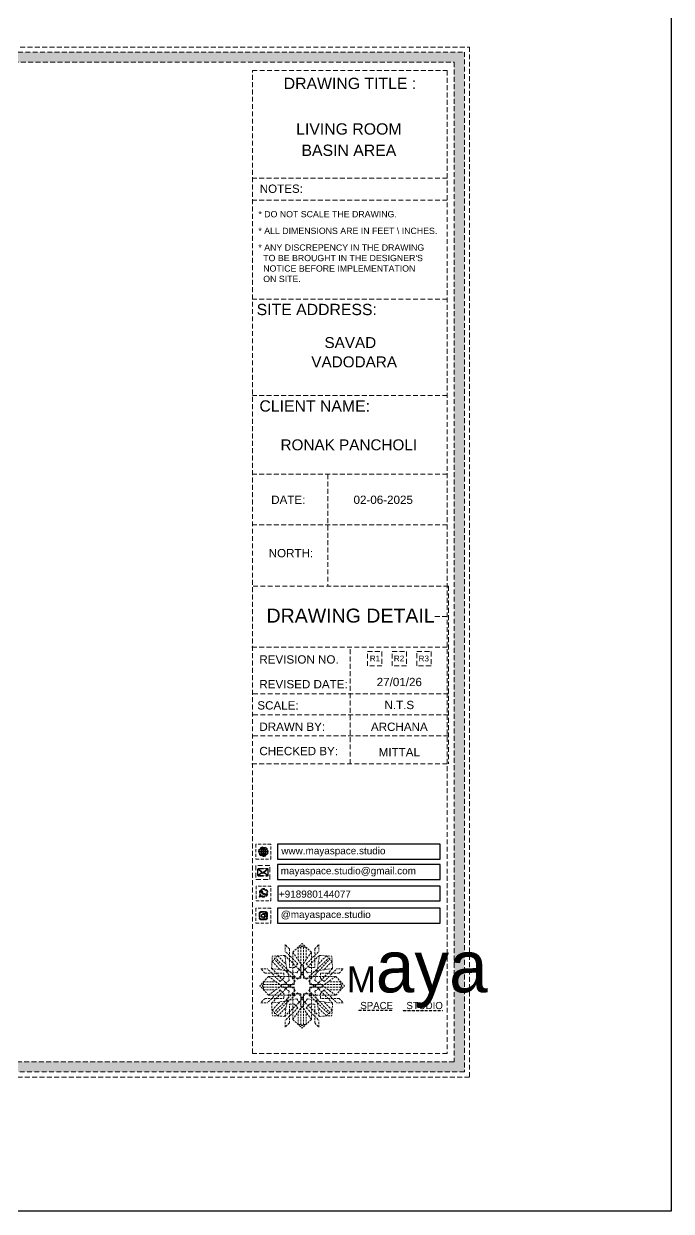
# Model space of a CAD drawing. Header units: millimetres. Extents: x 35877 to 3066687, y -650199 to -40525.
# Drawn here: x 148403.5 to 148536, y -179366.6 to -179123.3 of the extents above; entities that cross this region are included whole.
import ezdxf
from ezdxf.enums import TextEntityAlignment as Align

# ---------------------------------------------------------------- set-up
doc = ezdxf.new("R2010")
doc.units = ezdxf.units.MM
doc.header["$MEASUREMENT"] = 0
doc.linetypes.add('DASHEDX2', pattern=[1.5, 1, -0.5])
for name, color, linetype, lineweight in [('Dimension', 10, 'DASHEDX2', 20), ('FURNITURE', 32, 'Continuous', 9), ('NAME PLATE', 7, 'Continuous', 25)]:
    doc.layers.add(name, color=color, linetype=linetype, lineweight=lineweight)
doc.styles.add('Arial', font='arial.ttf')
doc.styles.get("Standard").update_dxf_attribs({"font": 'arial.ttf', "height": 6})

# ---------------------------------------------------------------- blocks, each defined once
blk = doc.blocks.new('FSFSF')
at = {"color": 42, "lineweight": 5, "true_color": 0xe0ac11}
for p, q in [((28600.03, 143.51), (28600.03, 140.16)), ((28602.15, 141.41), (28600.03, 143.51)), ((28606.47, 133.76), (28600.03, 140.16)), ((28602.15, 141.41), (28602.15, 131.95)), ((28603.86, 139.69), (28608.58, 144.08)), ((28603.86, 126.58), (28603.86, 139.69)), ((28603.86, 139.69), (28608.58, 133.02)), ((28607.9, 142.22), (28606.58, 142.22)), ((28606.58, 142.22), (28606.58, 135.84)), ((28607.9, 142.22), (28608.58, 142.85)), ((28607.9, 142.22), (28607.9, 126.58)), ((28613.31, 139.69), (28608.58, 144.08)), ((28609.27, 142.22), (28608.59, 142.85)), ((28613.31, 139.69), (28608.59, 133.02)), ((28609.27, 142.22), (28609.27, 126.58)), ((28609.27, 142.22), (28610.59, 142.22)), ((28610.59, 142.22), (28610.59, 135.84)), ((28610.7, 133.76), (28617.14, 140.16)), ((28613.31, 126.58), (28613.31, 139.69)), ((28615.02, 141.41), (28617.14, 143.51)), ((28615.02, 141.41), (28615.02, 131.95)), ((28617.14, 143.51), (28617.14, 140.16)), ((28593.19, 131.45), (28593.54, 137.71)), ((28593.39, 135), (28594.56, 136.12)), ((28593.39, 135), (28597.6, 130.78)), ((28599.8, 138.06), (28593.54, 137.71)), ((28595.12, 136.69), (28594.53, 136.69)), ((28594.56, 136.12), (28594.56, 136.71)), ((28605.17, 124.98), (28594.56, 136.12)), ((28596.24, 137.86), (28595.12, 136.69)), ((28606.27, 126.08), (28595.12, 136.69)), ((28596.24, 137.86), (28600.47, 133.65)), ((28601.03, 130), (28599.8, 138.06)), ((28599.8, 138.05), (28608.58, 129.56)), ((28606.47, 133.76), (28604.75, 131.95)), ((28605.86, 129.18), (28608.58, 133.02)), ((28617.37, 138.05), (28608.59, 129.56)), ((28611.31, 129.18), (28608.59, 133.02)), ((28610.7, 133.76), (28612.42, 131.95)), ((28610.9, 126.08), (28622.05, 136.69)), ((28612.02, 124.98), (28622.62, 136.12)), ((28616.14, 130), (28617.37, 138.06)), ((28620.93, 137.86), (28616.7, 133.65)), ((28617.37, 138.06), (28623.63, 137.71)), ((28623.8, 135), (28619.59, 130.78)), ((28620.93, 137.86), (28622.05, 136.69)), ((28622.05, 136.69), (28622.64, 136.69)), ((28622.62, 136.12), (28622.62, 136.71)), ((28623.8, 135), (28622.62, 136.12)), ((28624, 131.45), (28623.65, 137.71)), ((28591.56, 127.39), (28587.17, 122.66)), ((28587.73, 131.22), (28591.08, 131.22)), ((28589.84, 129.1), (28587.73, 131.22)), ((28589.84, 129.1), (28599.29, 129.1)), ((28597.49, 124.78), (28591.08, 131.22)), ((28604.66, 127.39), (28591.56, 127.39)), ((28591.56, 127.39), (28598.23, 122.67)), ((28593.19, 131.45), (28601.69, 122.67)), ((28601.25, 130.22), (28593.19, 131.45)), ((28597.49, 124.78), (28599.29, 126.5)), ((28599.29, 126.5), (28599.29, 129.1)), ((28605.86, 129.18), (28601.03, 130)), ((28602.07, 125.39), (28601.25, 130.22)), ((28604.75, 131.95), (28602.15, 131.95)), ((28603.68, 126.54), (28603.68, 127.39)), ((28604.66, 126.54), (28603.68, 126.54)), ((28604.71, 127.57), (28603.86, 127.57)), ((28607.9, 126.58), (28603.86, 126.58)), ((28604.66, 123.35), (28604.66, 127.39)), ((28604.7, 126.58), (28604.71, 127.57)), ((28606.27, 126.08), (28608.58, 128.27)), ((28607.9, 128.92), (28608.58, 129.56)), ((28607.9, 128.92), (28608.58, 128.27)), ((28609.27, 128.92), (28608.59, 129.56)), ((28609.27, 128.92), (28608.59, 128.27)), ((28610.9, 126.08), (28608.59, 128.27)), ((28609.27, 126.58), (28613.31, 126.58)), ((28611.31, 129.18), (28616.14, 130)), ((28612.42, 131.95), (28615.02, 131.95)), ((28612.46, 126.58), (28612.46, 127.57)), ((28612.46, 127.57), (28613.31, 127.57)), ((28612.52, 123.35), (28612.52, 127.39)), ((28612.52, 127.39), (28625.63, 127.39)), ((28612.52, 126.54), (28613.51, 126.54)), ((28613.51, 126.54), (28613.51, 127.39)), ((28615.12, 125.39), (28615.94, 130.22)), ((28623.99, 131.45), (28615.5, 122.67)), ((28615.94, 130.22), (28624, 131.45)), ((28627.34, 129.1), (28617.89, 129.1)), ((28617.89, 126.5), (28617.89, 129.1)), ((28619.7, 124.78), (28617.89, 126.5)), ((28625.63, 127.39), (28618.96, 122.67)), ((28619.7, 124.78), (28626.1, 131.22)), ((28625.63, 127.39), (28630.02, 122.66)), ((28629.45, 131.22), (28626.1, 131.22)), ((28627.34, 129.1), (28629.45, 131.22)), ((28591.56, 117.94), (28587.17, 122.66)), ((28589.03, 123.35), (28588.4, 122.67)), ((28589.03, 121.98), (28588.4, 122.65)), ((28589.03, 123.35), (28589.03, 124.67)), ((28589.03, 124.67), (28595.4, 124.67)), ((28589.03, 123.35), (28604.66, 123.35)), ((28589.03, 121.98), (28604.66, 121.98)), ((28589.03, 121.98), (28589.03, 120.66)), ((28589.03, 120.66), (28595.4, 120.66)), ((28597.49, 120.54), (28591.08, 114.11)), ((28591.56, 117.94), (28598.23, 122.65)), ((28593.19, 113.88), (28601.69, 122.65)), ((28597.49, 120.54), (28599.29, 118.83)), ((28602.07, 125.39), (28598.23, 122.67)), ((28602.07, 119.94), (28598.23, 122.65)), ((28602.33, 123.35), (28601.69, 122.67)), ((28602.33, 121.98), (28601.69, 122.65)), ((28602.33, 123.35), (28602.97, 122.67)), ((28602.33, 121.98), (28602.97, 122.65)), ((28605.17, 124.98), (28602.97, 122.67)), ((28605.17, 120.35), (28602.97, 122.65)), ((28604.66, 121.98), (28604.66, 117.94)), ((28612.02, 124.98), (28614.21, 122.67)), ((28612.02, 120.35), (28614.21, 122.65)), ((28628.16, 123.35), (28612.52, 123.35)), ((28612.52, 121.98), (28612.52, 117.94)), ((28628.16, 121.98), (28612.52, 121.98)), ((28614.85, 123.35), (28614.21, 122.67)), ((28614.85, 121.98), (28614.21, 122.65)), ((28614.85, 123.35), (28615.5, 122.67)), ((28614.85, 121.98), (28615.5, 122.65)), ((28615.12, 125.39), (28618.96, 122.67)), ((28615.12, 119.94), (28618.96, 122.65)), ((28623.99, 113.88), (28615.5, 122.65)), ((28619.7, 120.54), (28617.89, 118.83)), ((28625.63, 117.94), (28618.96, 122.65)), ((28619.7, 120.54), (28626.1, 114.11)), ((28628.16, 124.67), (28621.78, 124.67)), ((28628.16, 120.66), (28621.78, 120.66)), ((28625.63, 117.94), (28630.02, 122.66)), ((28628.16, 123.35), (28628.16, 124.67)), ((28628.16, 123.35), (28628.78, 122.67)), ((28628.16, 121.98), (28628.78, 122.65)), ((28628.16, 121.98), (28628.16, 120.66)), ((28589.84, 116.23), (28587.73, 114.11)), ((28589.84, 116.23), (28599.29, 116.23)), ((28604.66, 117.94), (28591.56, 117.94)), ((28601.25, 115.1), (28593.19, 113.87)), ((28593.39, 110.32), (28597.6, 114.55)), ((28605.17, 120.35), (28594.56, 109.2)), ((28606.27, 119.15), (28595.12, 108.54)), ((28599.29, 118.83), (28599.29, 116.23)), ((28599.8, 107.17), (28608.58, 115.67)), ((28601.03, 115.23), (28599.8, 107.17)), ((28605.86, 116.05), (28601.03, 115.23)), ((28602.07, 119.94), (28601.25, 115.1)), ((28604.66, 118.78), (28603.68, 118.78)), ((28603.68, 118.78), (28603.68, 117.94)), ((28607.9, 118.65), (28603.86, 118.65)), ((28603.86, 118.65), (28603.86, 105.54)), ((28604.71, 117.66), (28603.86, 117.66)), ((28604.7, 118.65), (28604.71, 117.66)), ((28605.86, 116.05), (28608.58, 112.21)), ((28606.27, 119.15), (28608.58, 116.96)), ((28607.9, 103.01), (28607.9, 118.65)), ((28607.9, 116.31), (28608.58, 116.96)), ((28607.9, 116.31), (28608.58, 115.67)), ((28610.9, 119.15), (28608.59, 116.96)), ((28609.27, 116.31), (28608.59, 116.96)), ((28609.27, 116.31), (28608.59, 115.67)), ((28611.31, 116.05), (28608.59, 112.21)), ((28617.37, 107.17), (28608.59, 115.67)), ((28609.27, 118.65), (28613.31, 118.65)), ((28609.27, 103.01), (28609.27, 118.65)), ((28610.9, 119.15), (28622.05, 108.54)), ((28611.31, 116.05), (28616.14, 115.23)), ((28612.02, 120.35), (28622.62, 109.2)), ((28612.46, 118.65), (28612.46, 117.66)), ((28612.46, 117.66), (28613.31, 117.66)), ((28612.52, 118.78), (28613.51, 118.78)), ((28612.52, 117.94), (28625.63, 117.94)), ((28613.31, 118.65), (28613.31, 105.54)), ((28613.51, 118.78), (28613.51, 117.94)), ((28615.12, 119.94), (28615.94, 115.1)), ((28615.94, 115.1), (28624, 113.87)), ((28616.14, 115.23), (28617.37, 107.17)), ((28617.89, 118.83), (28617.89, 116.23)), ((28627.34, 116.23), (28617.89, 116.23)), ((28623.8, 110.32), (28619.59, 114.55)), ((28627.34, 116.23), (28629.45, 114.11)), ((28587.73, 114.11), (28591.08, 114.11)), ((28593.19, 113.87), (28593.54, 107.62)), ((28593.39, 110.32), (28594.56, 109.2)), ((28595.12, 108.54), (28594.53, 108.54)), ((28594.56, 109.2), (28594.56, 108.61)), ((28596.24, 107.37), (28595.12, 108.54)), ((28596.24, 107.37), (28600.47, 111.58)), ((28606.47, 111.47), (28600.03, 105.07)), ((28602.15, 103.82), (28602.15, 113.27)), ((28604.75, 113.27), (28602.15, 113.27)), ((28603.86, 105.54), (28608.58, 112.21)), ((28606.47, 111.47), (28604.75, 113.27)), ((28606.58, 103.01), (28606.58, 109.38)), ((28613.31, 105.54), (28608.59, 112.21)), ((28610.59, 103.01), (28610.59, 109.38)), ((28610.7, 111.47), (28612.42, 113.27)), ((28610.7, 111.47), (28617.14, 105.07)), ((28612.42, 113.27), (28615.02, 113.27)), ((28615.02, 103.82), (28615.02, 113.27)), ((28620.93, 107.37), (28616.7, 111.58)), ((28620.93, 107.37), (28622.05, 108.54)), ((28622.05, 108.54), (28622.64, 108.54)), ((28623.8, 110.32), (28622.62, 109.2)), ((28622.62, 109.2), (28622.62, 108.61)), ((28624, 113.87), (28623.65, 107.62)), ((28629.45, 114.11), (28626.1, 114.11)), ((28599.8, 107.17), (28593.54, 107.52)), ((28600.03, 101.71), (28600.03, 105.07)), ((28602.15, 103.82), (28600.03, 101.71)), ((28603.86, 105.54), (28608.58, 101.15)), ((28607.9, 103.01), (28606.58, 103.01)), ((28607.9, 103.01), (28608.58, 102.38)), ((28613.31, 105.54), (28608.58, 101.15)), ((28609.27, 103.01), (28608.59, 102.38)), ((28609.27, 103.01), (28610.59, 103.01)), ((28615.02, 103.82), (28617.14, 101.71)), ((28617.14, 101.71), (28617.14, 105.07)), ((28617.37, 107.17), (28623.63, 107.52))]:
    blk.add_line(p, q, dxfattribs=at)
blk = doc.blocks.new('hgwg')
at = {"layer": 'Dimension', "true_color": 0xd39e00}
h = blk.add_hatch(color=42, dxfattribs=at)
h.dxf.hatch_style = 1
h.paths.add_polyline_path([(27505.71, 45.05), (27494.27, 45.05), (27494.27, 44.9), (27505.71, 44.9)])
h = blk.add_hatch(color=42, dxfattribs=at)
h.dxf.hatch_style = 1
h.paths.add_polyline_path([(27523.3, 44.9), (27509.68, 44.9), (27509.68, 44.75), (27523.3, 44.75)])
at = {"layer": 'Dimension', "color": 42, "true_color": 0xd39e00}
for p, q in [((27494.27, 45.05), (27505.71, 45.05)), ((27494.27, 44.9), (27494.27, 45.05)), ((27494.27, 44.9), (27505.71, 44.9)), ((27505.71, 45.05), (27505.71, 44.9)), ((27509.68, 44.9), (27523.3, 44.9)), ((27509.68, 44.9), (27509.68, 44.75)), ((27509.68, 44.75), (27523.3, 44.75)), ((27523.3, 44.75), (27523.3, 44.9))]:
    blk.add_line(p, q, dxfattribs=at)
at = {"layer": 'Dimension', "color": 42, "true_color": 0xd39e00, "attachment_point": 1}
for s, width, insert, char_height in [('{\\fCinzel|b0|i0|c0|p2;\\H1.5x;M\\fAmsterdam One|b0|i0|c0|p2;\\H2x;aya}', 85.3277, (27490.17, 69.17), 6), ('{\\fCinzel|b0|i0|c0|p0;SPACE     STUDIO}', 66.129, (27494.83, 47.86), 2.5)]:
    blk.add_mtext_dynamic_manual_height_columns(s, width=width, gutter_width=30, heights=[0], dxfattribs=dict(at, insert=insert, char_height=char_height))
blk = doc.blocks.new('aggerg')
at = {"layer": 'Dimension', "color": 42, "true_color": 0xd39e00}
blk.add_lwpolyline([(-1.41, 1.41), (1.41, 1.41), (1.41, -1.41), (-1.41, -1.41)], close=True, dxfattribs=at)
at = {"layer": 'NAME PLATE', "lineweight": 0, "insert": (-0.03, 0.62), "char_height": 1.151, "width": 2.2458, "attachment_point": 2, "style": 'Arial'}
blk.add_mtext('R3', dxfattribs=at)
blk = doc.blocks.new('QEGW4TG')
at = {"layer": 'Dimension', "true_color": 0x000000}
h = blk.add_hatch(color=18, dxfattribs=at)
h.dxf.hatch_style = 1
h.paths.add_polyline_path([(2.69, 1.93, 0.170513), (2.95, 1.97, 0.190337), (3.11, 2.18, 0.316231), (3.07, 2.28), (2.79, 2.37, 0.273721), (2.69, 2.34, 0.040749), (2.63, 2.27, -0.441282), (2.53, 2.25, -0.11828), (2.06, 2.64, -0.441282), (2.07, 2.74, 0.040749), (2.13, 2.81, 0.290083), (2.14, 2.92), (2.01, 3.18, 0.316231), (1.91, 3.2, 0.190337), (1.73, 3, 0.170513), (1.72, 2.74, 0.252784)], flags=0)
h.paths.add_polyline_path([(1.19, 1.98), (1.03, 1.3, 0.550912), (1.11, 1.23), (1.75, 1.39, 6.344125)])
h.paths.add_polyline_path([(1.81, 1.7), (1.4, 1.6), (1.5, 2.03, -9.071339)], flags=16)
h.paths.add_polyline_path([(3.11, 2.16, -0.17811), (2.95, 1.97, -0.170513), (2.69, 1.93, -0.252784), (1.72, 2.74, -0.170513), (1.73, 3, -0.17811), (1.89, 3.19, -0.370089), (2.01, 3.18), (2.14, 2.92, -0.307185), (2.13, 2.8, -0.041087), (2.06, 2.73, 0.321676), (2.05, 2.65, 0.126524), (2.55, 2.24, 0.312216), (2.62, 2.26, -0.041087), (2.68, 2.34, -0.290673), (2.79, 2.37), (3.07, 2.28, -0.370089)], flags=0)
h = blk.add_hatch(color=18, dxfattribs=at)
h.dxf.hatch_style = 1
h.paths.add_polyline_path([(2.79, 2.37, 0.273721), (2.69, 2.34, 0.040749), (2.63, 2.27, -0.441282), (2.53, 2.25, -0.11828), (2.06, 2.64, -0.441282), (2.07, 2.74, 0.040749), (2.13, 2.81, 0.290083), (2.14, 2.92), (2.01, 3.18, 0.316231), (1.91, 3.2, 0.190337), (1.73, 3, 0.170513), (1.72, 2.74, 0.252784), (2.69, 1.93, 0.170513), (2.95, 1.97, 0.190337), (3.11, 2.18, 0.316231), (3.07, 2.28)])
for p, q in [((1.19, 1.98), (1.03, 1.3)), ((1.1, 1.23), (1.75, 1.39)), ((1.5, 2.03), (1.4, 1.6)), ((1.4, 1.6), (1.81, 1.7)), ((2.01, 3.18), (2.14, 2.92)), ((3.07, 2.28), (2.8, 2.36))]:
    blk.add_line(p, q)
blk.add_lwpolyline([(0, 0), (4.68, 0), (4.68, 4.68), (0, 4.68)], close=True)
for centre, radius, start, end in [((2.39, 2.56), 1.34, 241.4727, 205.6422), ((1.09, 1.29), 0.0598, 164.8483, 282.1458), ((2.39, 2.56), 1.04, 235.9962, 210.8333), ((2.09, 2.87), 0.39, 159.7007, 198.4072), ((2.96, 3.23), 1.33, 201.4218, 258.1669), ((2.07, 2.87), 0.364, 118.9685, 159.3648), ((1.94, 3.12), 0.0896, 41.8985, 123.1344), ((2.11, 2.68), 0.066, 135.9932, 224.8892), ((1.67, 3.16), 0.586, 312.4617, 321.8728), ((3.12, 3.42), 1.31, 216.5455, 243.5279), ((2.05, 2.87), 0.104, 320.3924, 28.6971), ((2.57, 2.3), 0.066, 234.2482, 323.1441), ((3.11, 1.94), 0.586, 137.2645, 146.6756), ((2.76, 2.27), 0.104, 70.4402, 138.745), ((2.75, 2.31), 0.39, 260.7301, 299.4366), ((2.76, 2.29), 0.364, 299.7725, 340.1688), ((3.03, 2.2), 0.0896, 336.0029, 57.2388)]:
    blk.add_arc(centre, radius, start, end)
blk = doc.blocks.new('ASGERG')
at = {"layer": 'Dimension', "true_color": 0x000000}
h = blk.add_hatch(color=18, dxfattribs=at)
h.dxf.hatch_style = 1
h.paths.add_polyline_path([(0.99, 1.7, 0.353872), (1.69, 1.03), (2.96, 1.03, 0.353872), (3.66, 1.7), (3.66, 2.99, 0.353872), (2.96, 3.67), (1.69, 3.67, 0.353872), (0.99, 2.99)])
h.paths.add_polyline_path([(1.27, 2.97, -0.353872), (1.72, 3.4), (2.94, 3.4, -0.353872), (3.38, 2.97), (3.38, 1.72, -0.353872), (2.94, 1.3), (1.72, 1.3, -0.353872), (1.27, 1.72)], flags=16)
h.paths.add_polyline_path([(3.02, 2.35, -1), (1.64, 2.35, -1)], flags=0)
h.paths.add_polyline_path([(2.74, 2.35, -1), (1.92, 2.35, -1)], flags=0)
h.paths.add_polyline_path([(2.86, 3.02, -1), (3.19, 3.02, -1)], flags=0)
h.paths.add_polyline_path([(1.64, 2.35, 1), (3.02, 2.35, 1)], flags=0)
h = blk.add_hatch(color=18, dxfattribs=at)
h.dxf.hatch_style = 1
h.paths.add_polyline_path([(1.64, 2.35, 1), (3.02, 2.35, 1)])
h.paths.add_polyline_path([(2.74, 2.35, -1), (1.92, 2.35, -1)], flags=16)
h = blk.add_hatch(color=18, dxfattribs=at)
h.dxf.hatch_style = 1
h.paths.add_polyline_path([(3.19, 3.02, 1), (2.86, 3.02, 1)])
for p, q in [((0.99, 2.99), (0.99, 1.7)), ((1.27, 2.97), (1.27, 1.72)), ((1.69, 3.67), (2.96, 3.67)), ((1.69, 1.03), (2.96, 1.03)), ((2.94, 3.4), (1.72, 3.4)), ((2.94, 1.3), (1.72, 1.3)), ((3.38, 2.97), (3.38, 1.72)), ((3.66, 2.99), (3.66, 1.7))]:
    blk.add_line(p, q)
blk.add_lwpolyline([(0, 0), (4.68, 0), (4.68, 4.68), (0, 4.68)], close=True)
for centre, radius in [((2.33, 2.35), 0.694), ((2.33, 2.35), 0.414), ((3.02, 3.02), 0.168)]:
    blk.add_circle(centre, radius)
for centre, radius, start, end in [((1.76, 2.89), 0.778, 94.8631, 172.8127), ((1.76, 1.8), 0.778, 187.1873, 265.1369), ((1.76, 2.91), 0.491, 94.8631, 172.8127), ((1.76, 1.78), 0.491, 187.1873, 265.1369), ((2.9, 2.91), 0.491, 7.1873, 85.1369), ((2.9, 1.78), 0.491, 274.8631, 352.8127), ((2.89, 2.89), 0.778, 7.1873, 85.1369), ((2.89, 1.8), 0.778, 274.8631, 352.8127)]:
    blk.add_arc(centre, radius, start, end)
blk = doc.blocks.new('DTGWEGEARG')
at = {"layer": 'Dimension', "true_color": 0x000000}
h = blk.add_hatch(color=18, dxfattribs=at)
h.dxf.hatch_style = 1
h.paths.add_polyline_path([(3.83, 2.34, 1), (0.85, 2.34, 1)])
h.paths.add_polyline_path([(2.51, 1.01, 0.105795), (2.96, 1.58, -0.055205), (3.3, 1.41, -0.169822)], flags=16)
h.paths.add_polyline_path([(2.41, 1.12), (2.41, 1.69, -0.058279), (2.81, 1.63, -0.103353)], flags=16)
h.paths.add_polyline_path([(2.26, 1.13, -0.101741), (1.87, 1.63, -0.057171), (2.26, 1.69)], flags=16)
h.paths.add_polyline_path([(2.17, 1.01, -0.169822), (1.38, 1.41, -0.055205), (1.72, 1.58, 0.105795)], flags=16)
h.paths.add_polyline_path([(3.02, 1.72, 0.081336), (3.13, 2.27), (3.68, 2.27, -0.152069), (3.4, 1.52, 0.05687)], flags=16)
h.paths.add_polyline_path([(2.87, 1.77, 0.061945), (2.41, 1.84), (2.41, 2.27), (2.98, 2.27, -0.081344)], flags=16)
h.paths.add_polyline_path([(2.26, 1.84, 0.060923), (1.8, 1.77, -0.081344), (1.7, 2.27), (2.26, 2.27)], flags=16)
h.paths.add_polyline_path([(1.66, 1.72, 0.05687), (1.28, 1.52, -0.152069), (1, 2.27), (1.55, 2.27, 0.081336)], flags=16)
h.paths.add_polyline_path([(2.41, 2.42), (2.41, 2.83, 0.061945), (2.87, 2.91, -0.080009), (2.98, 2.42)], flags=16)
h.paths.add_polyline_path([(3.13, 2.42, 0.080116), (3.02, 2.96, 0.05687), (3.4, 3.16, 0.028258), (3.3, 3.27, -0.055205), (2.96, 3.1, 0.105795), (2.51, 3.67, -0.36029), (3.68, 2.42)], flags=16)
h.paths.add_polyline_path([(2.26, 2.42), (1.7, 2.42, -0.080009), (1.8, 2.91, 0.060923), (2.26, 2.84)], flags=16)
h.paths.add_polyline_path([(1.55, 2.42), (1, 2.42, -0.150466), (1.28, 3.16, 0.05687), (1.66, 2.96, 0.080116)], flags=16)
h.paths.add_polyline_path([(2.41, 2.98), (2.41, 3.56, -0.103353), (2.81, 3.05, -0.058279)], flags=16)
h.paths.add_polyline_path([(2.26, 2.99, -0.057171), (1.87, 3.05, -0.101741), (2.26, 3.55)], flags=16)
h.paths.add_polyline_path([(1.72, 3.1, -0.055205), (1.38, 3.27, -0.169822), (2.17, 3.67, 0.105795)], flags=16)
blk.add_lwpolyline([(0, 0), (4.68, 0), (4.68, 4.68), (0, 4.68)], close=True)
at = {"layer": 'Dimension', "color": 18, "true_color": 0x000000}
for p, q in [((1, 2.42), (1.55, 2.42)), ((1, 2.27), (1.55, 2.27)), ((1.7, 2.42), (2.26, 2.42)), ((1.7, 2.27), (2.26, 2.27)), ((2.26, 3.55), (2.26, 2.99)), ((2.26, 2.84), (2.26, 2.42)), ((2.26, 2.27), (2.26, 1.84)), ((2.26, 1.69), (2.26, 1.13)), ((2.41, 3.56), (2.41, 2.98)), ((2.41, 2.83), (2.41, 2.42)), ((2.41, 2.42), (2.98, 2.42)), ((2.41, 2.27), (2.98, 2.27)), ((2.41, 2.27), (2.41, 1.84)), ((2.41, 1.69), (2.41, 1.12)), ((3.13, 2.42), (3.68, 2.42)), ((3.13, 2.27), (3.68, 2.27))]:
    blk.add_line(p, q, dxfattribs=at)
blk.add_circle((2.34, 2.34), 1.49, dxfattribs=at)
for centre, radius, start, end in [((2.34, 2.34), 1.34, 142.3819, 176.6093), ((2.34, 2.34), 1.34, 183.0315, 217.6181), ((2.34, 4.74), 1.9, 236.1399, 249.1595), ((2.34, -0.06), 1.9, 110.8405, 123.8601), ((2.34, 2.34), 1.34, 97.3549, 135.9073), ((2.34, 4.74), 1.75, 236.7417, 249.3811), ((2.34, -0.06), 1.75, 110.6189, 123.2583), ((2.34, 2.34), 1.34, 224.0927, 262.6451), ((3.28, 2.34), 1.73, 159.0567, 177.3789), ((3.28, 2.34), 1.73, 182.3435, 200.9433), ((3.28, 2.34), 1.58, 158.8325, 177.1302), ((3.28, 2.34), 1.58, 182.5658, 201.1675), ((3.28, 2.34), 1.73, 129.9301, 154.0867), ((3.28, 2.34), 1.73, 205.9133, 230.0699), ((2.34, 4.74), 1.9, 253.6799, 267.6253), ((2.34, -0.06), 1.9, 92.3747, 106.3201), ((3.28, 2.34), 1.58, 130.1073, 153.3446), ((2.34, 4.74), 1.75, 254.3336, 267.422), ((2.34, -0.06), 1.75, 92.578, 105.6664), ((3.28, 2.34), 1.58, 206.6554, 229.8927), ((1.4, 2.34), 1.58, 26.6554, 50.2584), ((2.34, 4.74), 1.75, 272.3248, 285.6664), ((2.34, 4.74), 1.9, 272.1415, 286.3201), ((2.34, -0.06), 1.9, 73.6799, 87.8585), ((2.34, -0.06), 1.75, 74.3336, 87.6752), ((1.4, 2.34), 1.58, 309.7416, 333.3446), ((2.34, 2.34), 1.34, 3.3907, 82.6451), ((1.4, 2.34), 1.73, 25.9133, 50.0699), ((1.4, 2.34), 1.73, 309.9301, 334.0867), ((2.34, 2.34), 1.34, 277.3549, 315.9073), ((1.4, 2.34), 1.58, 2.8698, 21.1675), ((1.4, 2.34), 1.58, 338.8325, 357.4342), ((2.34, 4.74), 1.75, 290.6189, 303.2583), ((2.34, -0.06), 1.75, 56.7417, 69.3811), ((2.34, 4.74), 1.9, 290.8405, 303.8601), ((1.4, 2.34), 1.73, 2.6211, 20.9433), ((1.4, 2.34), 1.73, 339.0567, 357.6565), ((2.34, -0.06), 1.9, 56.1399, 69.1595), ((2.34, 2.34), 1.34, 322.3819, 356.9685)]:
    blk.add_arc(centre, radius, start, end, dxfattribs=at)

msp = doc.modelspace()

# ---------------------------------------------------------------- hatches: boundary and pattern name
at = {"layer": 'Dimension', "true_color": 0xd39e00, "transparency": 33554687}
h = msp.add_hatch(color=42, dxfattribs=at)
h.paths.add_polyline_path([(148196.802, -179129.11), (148196.802, -179338.06), (148493.659, -179338.06), (148493.659, -179129.11)])
h.paths.add_polyline_path([(148198.886, -179131.193), (148491.576, -179131.193), (148491.576, -179335.977), (148198.886, -179335.977)], flags=16)
at = {"layer": 'Dimension', "true_color": 0x000000, "transparency": 33554687}
h = msp.add_hatch(color=18, dxfattribs=at)
h.dxf.hatch_style = 1
h.paths.add_polyline_path([(148453.306, -179297.919, 0.4142136), (148453.527, -179297.698), (148453.527, -179296.592, 0.4142136), (148453.306, -179296.37), (148451.549, -179296.37, 0.4142136), (148451.327, -179296.592), (148451.327, -179297.698, 0.4142136), (148451.549, -179297.919)])
h.paths.add_polyline_path([(148452.591, -179297.252), (148453.404, -179297.795, -0.1989124), (148453.306, -179297.836), (148451.549, -179297.836, -0.1989124), (148451.451, -179297.795), (148452.264, -179297.252), (148452.427, -179297.405)], flags=16)
h.paths.add_polyline_path([(148452.427, -179297.292), (148451.533, -179296.454, -0.0287833), (148451.549, -179296.453), (148453.306, -179296.453, -0.0287833), (148453.322, -179296.454)], flags=16)
h.paths.add_polyline_path([(148452.653, -179297.194), (148453.403, -179296.493, -0.2024819), (148453.444, -179296.592), (148453.444, -179297.698, -0.043076), (148453.442, -179297.721)], flags=16)
h.paths.add_polyline_path([(148452.202, -179297.194), (148451.412, -179297.721, -0.043076), (148451.41, -179297.698), (148451.41, -179296.592, -0.2024819), (148451.452, -179296.493)], flags=16)

# ---------------------------------------------------------------- linework, layer by layer
at = {"color": 18, "true_color": 0x000000, "transparency": 33554687, "elevation": 0.119}
for points in [[(148455.441, -179294.454), (148488.704, -179294.454), (148488.704, -179291.414), (148455.441, -179291.414)], [(148455.441, -179298.604), (148488.704, -179298.604), (148488.704, -179295.564), (148455.441, -179295.564)], [(148455.457, -179303.03), (148488.704, -179303.03), (148488.704, -179299.989), (148455.457, -179299.989)], [(148455.441, -179307.561), (148488.704, -179307.561), (148488.704, -179304.521), (148455.441, -179304.521)]]:
    msp.add_lwpolyline(points, close=True, dxfattribs=at)
at = {"layer": 'Dimension', "color": 42, "true_color": 0xd39e00, "transparency": 33554687}
for p, q in [((148490.165, -179154.949, 0.119), (148450.277, -179154.949, 0.119)), ((148490.165, -179159.442, 0.119), (148450.277, -179159.442, 0.119)), ((148490.165, -179179.716, 0.119), (148450.277, -179179.716, 0.119)), ((148490.165, -179199.487, 0.119), (148450.277, -179199.487, 0.119)), ((148490.165, -179215.598, 0.119), (148450.277, -179215.598, 0.119)), ((148465.71, -179215.598, 0.119), (148465.71, -179238.498, 0.119)), ((148490.165, -179225.963, 0.119), (148450.277, -179225.963, 0.119)), ((148490.407, -179238.498, 0.119), (148450.153, -179238.498, 0.119)), ((148490.407, -179238.498, 0.119), (148490.407, -179274.957, 0.119)), ((148487.631, -179244.748, 0.119), (148490.407, -179244.748, 0.119)), ((148450.153, -179250.998, 0.119), (148490.407, -179250.998, 0.119)), ((148470.28, -179274.957, 0.119), (148470.28, -179250.998, 0.119)), ((148490.407, -179260.582, 0.119), (148450.153, -179260.582, 0.119)), ((148490.407, -179264.898, 0.119), (148450.153, -179264.898, 0.119)), ((148490.407, -179269.214, 0.119), (148450.153, -179269.214, 0.119)), ((148450.153, -179274.957, 0.119), (148490.407, -179274.957, 0.119))]:
    msp.add_line(p, q, dxfattribs=at)
at = {"layer": 'Dimension', "color": 18, "true_color": 0x000000, "transparency": 33554687}
for p, q in [((148451.327, -179296.592, 0.119), (148451.327, -179297.698, 0.119)), ((148451.41, -179296.592, 0.119), (148451.41, -179297.698, 0.119)), ((148451.412, -179297.721, 0.119), (148452.202, -179297.194, 0.119)), ((148451.451, -179297.795, 0.119), (148452.264, -179297.252, 0.119)), ((148451.452, -179296.493, 0.119), (148452.202, -179297.194, 0.119)), ((148451.533, -179296.454, 0.119), (148452.427, -179297.292, 0.119)), ((148451.549, -179296.37, 0.119), (148453.306, -179296.37, 0.119)), ((148451.549, -179296.453, 0.119), (148453.306, -179296.453, 0.119)), ((148451.549, -179297.836, 0.119), (148453.306, -179297.836, 0.119)), ((148452.264, -179297.252, 0.119), (148452.427, -179297.405, 0.119)), ((148452.427, -179297.292, 0.119), (148453.322, -179296.454, 0.119)), ((148452.427, -179297.405, 0.119), (148452.591, -179297.252, 0.119)), ((148453.404, -179297.795, 0.119), (148452.591, -179297.252, 0.119)), ((148452.653, -179297.194, 0.119), (148453.403, -179296.493, 0.119)), ((148453.442, -179297.721, 0.119), (148452.653, -179297.194, 0.119)), ((148453.444, -179296.592, 0.119), (148453.444, -179297.698, 0.119)), ((148453.527, -179296.592, 0.119), (148453.527, -179297.698, 0.119)), ((148451.549, -179297.919, 0.119), (148453.306, -179297.919, 0.119))]:
    msp.add_line(p, q, dxfattribs=at)
at = {"layer": 'Dimension', "color": 42, "true_color": 0xd39e00, "transparency": 33554687, "elevation": 0.119}
for points in [[(148195.76, -179128.068), (148494.701, -179128.068), (148494.701, -179339.102), (148195.76, -179339.102)], [(148196.802, -179129.11), (148493.659, -179129.11), (148493.659, -179338.06), (148196.802, -179338.06)], [(148198.886, -179131.193), (148491.576, -179131.193), (148491.576, -179335.977), (148198.886, -179335.977)], [(148450.277, -179334.262), (148450.277, -179132.908), (148490.165, -179132.908), (148490.165, -179334.262)], [(148473.843, -179251.925), (148476.781, -179251.925), (148476.781, -179254.863), (148473.843, -179254.863)], [(148478.875, -179251.925), (148481.812, -179251.925), (148481.812, -179254.863), (148478.875, -179254.863)]]:
    msp.add_lwpolyline(points, close=True, dxfattribs=at)
at = {"layer": 'Dimension', "transparency": 33554687, "elevation": 0.119}
msp.add_lwpolyline([(148450.98, -179298.626), (148453.871, -179298.626), (148453.871, -179295.735), (148450.98, -179295.735)], close=True, dxfattribs=at)
at = {"layer": 'Dimension', "color": 18, "true_color": 0x000000, "transparency": 33554687}
for centre, radius, start, end in [((148451.549, -179296.592, 0.119), 0.221, 90, 180), ((148451.549, -179297.698, 0.119), 0.221, 180, 270), ((148451.549, -179296.592, 0.119), 0.138, 134.21354, 180), ((148451.549, -179297.698, 0.119), 0.138, 180, 189.86619), ((148451.549, -179297.698, 0.119), 0.138, 224.99995, 270), ((148451.549, -179296.592, 0.119), 0.138, 90, 96.59481), ((148453.306, -179296.592, 0.119), 0.221, 0, 90), ((148453.306, -179296.592, 0.119), 0.138, 83.40519, 90), ((148453.306, -179297.698, 0.119), 0.221, 270, 0), ((148453.306, -179297.698, 0.119), 0.138, 270, 315.00005), ((148453.306, -179296.592, 0.119), 0.138, 0, 45.78646), ((148453.306, -179297.698, 0.119), 0.138, 350.13381, 0)]:
    msp.add_arc(centre, radius, start, end, dxfattribs=at)
at = {"layer": 'FURNITURE', "color": 3, "lineweight": 30, "transparency": 33554687}
msp.add_lwpolyline([(147302.371, -178889.62), (148535.999, -178889.62), (148535.999, -179366.596), (147302.371, -179366.596)], close=True, dxfattribs=at)

# ---------------------------------------------------------------- block references
at = {"layer": 'Dimension', "transparency": 33554687, "xscale": 0.6498850633307016, "yscale": 0.6498850633307016, "zscale": 0.6498850633307016}
msp.add_blockref('DTGWEGEARG', (148450.996, -179294.454, 0.119), dxfattribs=at)
at = {"layer": 'Dimension', "color": 42, "true_color": 0xd39e00, "transparency": 33554687}
for name, p, xscale, yscale, zscale in [('QEGW4TG', (148451.012, -179303.03, 0.119), 0.6498850633307016, 0.6498850633307016, 0.6498850633307016), ('ASGERG', (148450.996, -179307.561, 0.119), 0.6498850633307016, 0.6498850633307016, 0.6498850633307016), ('FSFSF', (136893.631, -179369.998, 0.119), 0.4043125099763064, 0.4043125099763064, 0.4043125099763064), ('hgwg', (132249.597, -179351.946, 0.119), 0.590029921759984, 0.590029921759984, 0.590029921759984)]:
    msp.add_blockref(name, p, dxfattribs=dict(at, xscale=xscale, yscale=yscale, zscale=zscale))
at = {"layer": 'NAME PLATE', "transparency": 33554687, "xscale": 1.041700636170376, "yscale": 1.041700636170376, "zscale": 1.041700636170376}
msp.add_blockref('aggerg', (148485.375, -179253.394, 0.119), dxfattribs=at)

# ---------------------------------------------------------------- texts
at = {"color": 18, "true_color": 0x000000, "transparency": 33554687, "char_height": 1.45312, "attachment_point": 1}
for s, width, gutter_width, insert in [('www.mayaspace.studio', 9.75836, 8.163, (148456.191, -179292.008, 0.119)), ('mayaspace.studio@gmail.com', 6.08794, 5.092, (148456.076, -179296.107, 0.119)), ('+918980144077', 23.74012, 5.092, (148455.7, -179300.887, 0.119)), ('@mayaspace.studio', 6.08794, 5.092, (148456.076, -179305.065, 0.119))]:
    msp.add_mtext_dynamic_manual_height_columns(s, width=width, gutter_width=gutter_width, heights=[0], dxfattribs=dict(at, insert=insert))
at = {"layer": 'NAME PLATE', "transparency": 33554687, "style": 'Arial'}
for s, height, p in [('DRAWING TITLE : ', 2.31412, (148470.694, -179136.676, 0.119)), ('LIVING ROOM', 2.31412, (148470.012, -179146.011, 0.119)), ('BASIN AREA', 2.3141, (148470.022, -179150.376, 0.119)), ('NOTES:', 1.7003, (148456.194, -179157.946, 0.119)), ('SITE ADDRESS:', 2.31412, (148463.45, -179182.994, 0.119)), (' SAVAD ', 2.237, (148470.319, -179189.736, 0.013)), ('VADODARA', 2.237, (148471.103, -179193.692, 0.013)), ('CLIENT NAME:', 2.31412, (148463.028, -179202.766, 0.119)), ('RONAK PANCHOLI    ', 2.23703, (148471.74, -179210.69, 0.013)), ('DATE:', 1.7003, (148457.62, -179221.677, 0.119)), ('02-06-2025', 1.7003, (148477.051, -179221.677, 0.119)), ('NORTH:', 1.7003, (148458.162, -179232.608, 0.119)), ('DRAWING DETAIL', 2.86101, (148470.375, -179245.989, 0.119)), ('REVISION NO.', 1.70031, (148459.815, -179254.387, 0.119)), ('REVISED DATE: ', 1.70031, (148461.07, -179259.456, 0.119)), ('SCALE:', 1.7003, (148455.51, -179263.805, 0.119)), ('DRAWN BY:', 1.7003, (148458.429, -179268.174, 0.119)), ('ARCHANA', 1.7003, (148480.344, -179268.181, 0.119)), ('CHECKED BY:', 1.70031, (148459.75, -179273.162, 0.119)), ('MITTAL', 1.7003, (148480.344, -179273.388, 0.119))]:
    msp.add_text(s, height=height, dxfattribs=at).set_placement(p, align=Align.CENTER)
for s, p in [('R1', (148474.293, -179253.947, 0.119)), ('R2', (148479.216, -179253.947, 0.119))]:
    msp.add_text(s, height=1.1987, dxfattribs=at).set_placement(p)
at = {"layer": 'NAME PLATE', "transparency": 33554687, "char_height": 1.286, "width": 49.68475, "attachment_point": 1, "style": 'Arial'}
for s, insert in [('* DO NOT SCALE THE DRAWING.', (148451.495, -179161.668, 0.119)), ('* ALL DIMENSIONS ARE IN FEET \\\\ INCHES.', (148451.495, -179165.087, 0.119)), ("* ANY DISCREPENCY IN THE DRAWING \\P  TO BE BROUGHT IN THE DESIGNER'S\\P  NOTICE BEFORE IMPLEMENTATION \\P  ON SITE.", (148451.495, -179168.507, 0.119))]:
    msp.add_mtext(s, dxfattribs=dict(at, insert=insert))
at = {"layer": 'NAME PLATE', "lineweight": 0, "transparency": 33554687, "char_height": 1.7003, "attachment_point": 2, "style": 'Arial'}
for s, insert, width in [('27/01/26', (148480.344, -179257.313, 0.119), 14.73519), ('N.T.S', (148480.344, -179262.02, 0.119), 3.31855)]:
    msp.add_mtext(s, dxfattribs=dict(at, insert=insert, width=width))

doc.saveas('drawing.dxf')
